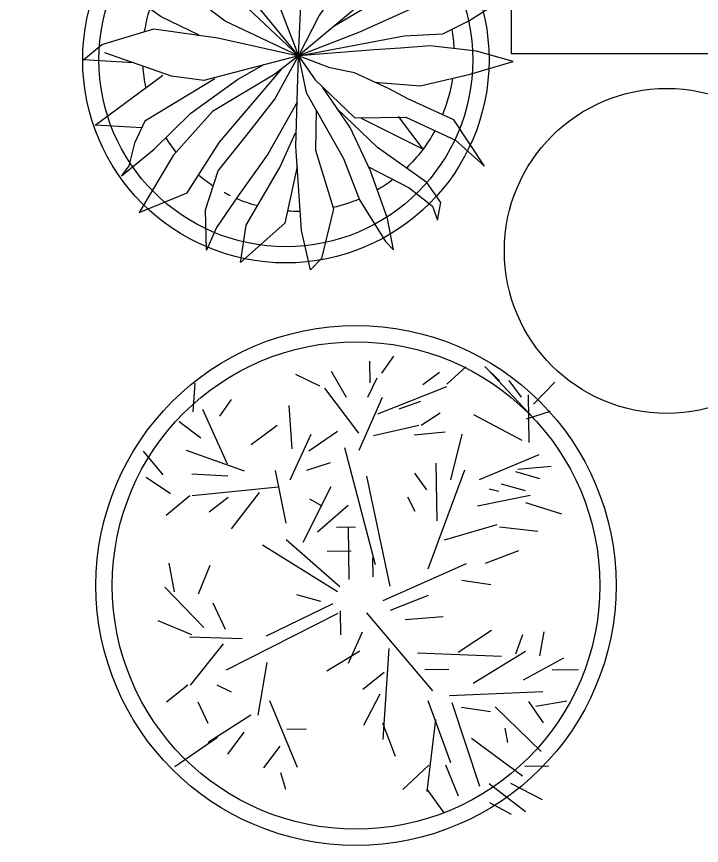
# Model space of a CAD drawing. Header units: millimetres. Extents: x 24870 to 27223, y 1839 to 3696.
# Drawn here: x 25615.5 to 25699.7, y 3101 to 3203.1 of the extents above; entities that cross this region are included whole.
import ezdxf

# ---------------------------------------------------------------- set-up
doc = ezdxf.new("R2010")
doc.units = ezdxf.units.MM
doc.layers.add('2-tef-aksesuar', color=30, linetype='Continuous')
doc.layers.add('2-tef-hareketli', color=251, linetype='Continuous')

# ---------------------------------------------------------------- blocks, each defined once
blk = doc.blocks.new('TREEI')
at = {"color": 63, "true_color": 0xafc95e}
for p, q in [((0.00559, 0.14421), (0.00851, 0.15172)), ((0.00851, 0.15172), (0.01319, 0.12981)), ((-0.04055, 0.13731), (-0.05106, 0.14169)), ((-0.05106, 0.14169), (-0.04581, 0.11354)), ((0.00034, 0.10977), (0.00559, 0.14421)), ((0.04591, 0.13419), (0.04532, 0.14482)), ((0.04532, 0.14482), (0.05233, 0.13419)), ((-0.01894, 0.10852), (-0.04055, 0.13731)), ((0.01319, 0.12981), (0.01553, 0.09413)), ((0.03597, 0.11604), (0.04591, 0.13419)), ((0.05233, 0.13419), (0.04883, 0.11729)), ((-0.05458, 0.10414), (-0.09429, 0.11729)), ((-0.09429, 0.11729), (-0.08028, 0.09476)), ((0.04883, 0.11729), (0.02663, 0.08099)), ((0.07919, 0.09788), (0.09088, 0.12292)), ((0.09088, 0.12292), (0.08387, 0.08412)), ((-0.04581, 0.11354), (-0.02595, 0.0572)), ((0.01542, 0.09104), (0.03597, 0.11604)), ((-0.01426, 0.06534), (-0.01894, 0.10852)), ((0.0015, 0.07849), (0.00034, 0.10977)), ((-0.10013, 0.08787), (-0.11299, 0.09976)), ((-0.11299, 0.09976), (-0.10247, 0.07347)), ((-0.03079, 0.07092), (-0.05458, 0.10414)), ((-0.08028, 0.09476), (-0.04231, 0.06659)), ((0.01553, 0.09413), (0.01436, 0.06033)), ((0.02429, 0.0572), (0.05583, 0.09476)), ((0.05583, 0.09476), (0.04883, 0.06659)), ((0.05349, 0.06909), (0.07919, 0.09788)), ((-0.07735, 0.07347), (-0.10013, 0.08787)), ((0.08387, 0.08412), (0.05992, 0.05783)), ((-0.00433, 0.02528), (0.0015, 0.07849)), ((0.02663, 0.08099), (0.01121, 0.04429)), ((-0.10247, 0.07347), (-0.0832, 0.05157)), ((-0.0464, 0.0547), (-0.07735, 0.07347)), ((-0.04231, 0.06659), (-0.02244, 0.04844)), ((-0.00275, 0.03967), (-0.01426, 0.06534)), ((0.0202, 0.05533), (0.05349, 0.06909)), ((0.01436, 0.06033), (0.00799, 0.02665)), ((0.07161, 0.05282), (0.10724, 0.05908)), ((0.10724, 0.05908), (0.13879, 0.06283)), ((0.13879, 0.06283), (0.11775, 0.04594)), ((-0.14628, 0.05658), (-0.10948, 0.0572)), ((-0.10831, 0.02905), (-0.14628, 0.05658)), ((-0.10948, 0.0572), (-0.07443, 0.03343)), ((-0.01285, 0.02893), (-0.0464, 0.0547)), ((-0.02595, 0.0572), (0.00087, -0.00068)), ((0.00502, 0.01965), (0.0202, 0.05533)), ((0.04301, 0.03757), (0.07161, 0.05282)), ((0.05992, 0.05783), (0.05057, 0.04594)), ((-0.0832, 0.05157), (-0.05282, 0.03529)), ((0.05057, 0.04594), (0.03247, 0.02591)), ((0.11775, 0.04594), (0.08913, 0.02966)), ((-0.05282, 0.03529), (-0.02653, 0.0209)), ((-0.07443, 0.03343), (-0.01285, 0.00289)), ((0.08913, 0.02966), (0.06927, 0.02278)), ((-0.13986, 0.0234), (-0.14744, 0.02778)), ((-0.14744, 0.02778), (-0.11882, 0.01965)), ((-0.07034, 0.01152), (-0.10831, 0.02905)), ((0.00087, -0.00068), (-0.00433, 0.02528)), ((0.03247, 0.02591), (0.01786, 0.0159)), ((0.07511, 0.0159), (0.10081, 0.02528)), ((0.10081, 0.02528), (0.12125, 0.02403)), ((0.12125, 0.02403), (0.14521, 0.02028)), ((-0.12992, 0.01026), (-0.13986, 0.0234)), ((-0.11882, 0.01965), (-0.08494, 0.00651)), ((-0.02653, 0.0209), (0.00087, -0.00068)), ((0.00087, -0.00068), (0.00502, 0.01965)), ((0.06927, 0.02278), (0.05174, 0.01652)), ((0.14521, 0.02028), (0.1528, 0.01652)), ((0.05174, 0.01652), (0.00087, -0.00068)), ((0.01786, 0.0159), (0.00087, -0.00068)), ((0.00087, -0.00068), (0.07511, 0.0159)), ((0.1528, 0.01652), (0.13703, 0.01026)), ((-0.11708, -0.00101), (-0.12992, 0.01026)), ((-0.08494, 0.00651), (-0.04522, -0.00225)), ((-0.01952, 0.00463), (-0.07034, 0.01152)), ((0.13703, 0.01026), (0.11191, -0.00037)), ((-0.12094, 0.00238), (-0.15037, -0.01227)), ((0.00087, -0.00068), (-0.01952, 0.00463)), ((0.04707, 0.00088), (0.00087, -0.00068)), ((0.08328, 0.00024), (0.04707, 0.00088)), ((0.11191, -0.00037), (0.08328, 0.00024)), ((-0.05983, -0.00914), (-0.11708, -0.00101)), ((-0.0464, -0.0348), (0.00087, -0.00068)), ((-0.04522, -0.00225), (-0.02405, -0.00464)), ((0.00087, -0.00068), (-0.03704, -0.04357)), ((-0.0353, -0.08425), (0.00087, -0.00068)), ((0.00087, -0.00068), (-0.03413, -0.006)), ((0.00087, -0.00068), (-0.01193, -0.04482)), ((0.00267, -0.04357), (0.00087, -0.00068)), ((0.00087, -0.00068), (0.0272, -0.05483)), ((0.02546, -0.02103), (0.00087, -0.00068)), ((0.08154, -0.02478), (0.00087, -0.00068)), ((0.09966, -0.00011), (0.13644, -0.0129)), ((-0.06742, -0.01102), (-0.08729, -0.02291)), ((-0.03413, -0.006), (-0.06742, -0.01102)), ((0.10315, -0.01915), (0.03154, -0.00985)), ((0.1528, -0.00852), (0.1347, -0.02353)), ((0.13644, -0.0129), (0.1528, -0.00852)), ((-0.15037, -0.01227), (-0.09254, -0.02604)), ((-0.08729, -0.02291), (-0.12399, -0.05676)), ((0.04999, -0.03667), (0.02546, -0.02103)), ((0.1347, -0.02353), (0.10315, -0.01915)), ((0.03329, -0.02602), (0.07862, -0.04169)), ((0.11366, -0.04105), (0.08154, -0.02478)), ((-0.08553, -0.05858), (-0.0464, -0.0348)), ((0.07453, -0.06109), (0.04999, -0.03667)), ((-0.10831, -0.0423), (-0.13986, -0.05796)), ((-0.05783, -0.04175), (-0.07735, -0.06421)), ((-0.03704, -0.04357), (-0.05924, -0.08237)), ((-0.01193, -0.04482), (-0.01602, -0.088)), ((0.01144, -0.07424), (0.00267, -0.04357)), ((0.07862, -0.04169), (0.10782, -0.0517)), ((0.14112, -0.05796), (0.11366, -0.04105)), ((0.10782, -0.0517), (0.14112, -0.05796)), ((-0.13986, -0.05796), (-0.1235, -0.06296)), ((0.03305, -0.08112), (0.02604, -0.05358)), ((0.0272, -0.05483), (0.05466, -0.07798)), ((-0.1235, -0.06296), (-0.08553, -0.05858)), ((-0.07735, -0.06421), (-0.0902, -0.0855)), ((0.0979, -0.08988), (0.07453, -0.06109)), ((0.0126, -0.1124), (0.01144, -0.07424)), ((0.03013, -0.11991), (0.03247, -0.08112)), ((0.03247, -0.08112), (0.06284, -0.11741)), ((0.05466, -0.07798), (0.07919, -0.09113)), ((0.07453, -0.11178), (0.06167, -0.08173)), ((-0.0902, -0.0855), (-0.09956, -0.11367)), ((-0.05924, -0.08237), (-0.06509, -0.13807)), ((-0.05223, -0.12116), (-0.0353, -0.08425)), ((-0.08028, -0.10802), (-0.06041, -0.088)), ((-0.01602, -0.088), (-0.00901, -0.11678)), ((0.07919, -0.09113), (0.10841, -0.10615)), ((0.10841, -0.10615), (0.0979, -0.08988)), ((0.0126, -0.09488), (0.03013, -0.11991)), ((-0.09956, -0.11367), (-0.08028, -0.10802)), ((-0.00901, -0.11678), (0.00502, -0.15308)), ((0.00502, -0.15308), (0.0126, -0.1124)), ((0.08212, -0.12743), (0.07453, -0.11178)), ((-0.06509, -0.13807), (-0.05223, -0.12116)), ((0.06284, -0.11741), (0.08212, -0.12743))]:
    blk.add_line(p, q, dxfattribs=at)
for start, end in [(90.26694, 100.31757), (75.87441, 82.83327), (112.56981, 117.26763), (52.00082, 69.36215), (128.51718, 136.77768), (31.54263, 45.45159), (139.0957, 141.76888), (146.4111, 153.18376), (13.42177, 20.6016), (165.04456, 171.57618), (358.27758, 0.23223), (191.5019, 199.43385), (340.95047, 349.92284), (319.07733, 333.98884), (212.29392, 220.80518), (305.77737, 308.95869), (246.38528, 263.99533), (285.86536, 295.50801), (276.08792, 281.18452)]:
    blk.add_arc((0.00087, -0.00068), 0.11, start, end, dxfattribs=at)
blk = doc.blocks.new('B5')
at = {"color": 63, "true_color": 0xafc95e}
for p, q in [((502654.45, 4058123.78), (502661.45, 4058133.78)), ((502680.45, 4058129.78), (502689.45, 4058134.78)), ((502680.45, 4058121.78), (502695.45, 4058133.78)), ((502689.45, 4058121.78), (502702.45, 4058128.78)), ((502658.45, 4058094.78), (502654.45, 4058124.78)), ((502662.45, 4058113.78), (502667.45, 4058126.78)), ((502593.45, 4058115.78), (502595.45, 4058122.78)), ((502655.45, 4058113.78), (502644.45, 4058123.78)), ((502665.45, 4058087.78), (502676.45, 4058122.78)), ((502673.45, 4058102.78), (502694.45, 4058118.78)), ((502695.45, 4058114.78), (502705.45, 4058114.78)), ((502567.45, 4058100.78), (502549.45, 4058112.78)), ((502593.45, 4058104.78), (502586.45, 4058113.78)), ((502589.45, 4058085.78), (502600.45, 4058113.78)), ((502655.45, 4058086.78), (502664.45, 4058112.78)), ((502578.45, 4058098.78), (502571.45, 4058107.78)), ((502636.45, 4058095.78), (502641.45, 4058109.78)), ((502683.45, 4058089.78), (502702.45, 4058108.78)), ((502687.45, 4058098.78), (502688.45, 4058104.78)), ((502581.45, 4058091.78), (502563.45, 4058102.78)), ((502639.45, 4058064.78), (502636.45, 4058102.78)), ((502596.45, 4058097.78), (502604.45, 4058097.78)), ((502559.45, 4058085.78), (502563.45, 4058094.78)), ((502635.45, 4058083.78), (502628.45, 4058096.78)), ((502697.45, 4058087.78), (502703.45, 4058096.78)), ((502588.45, 4058069.78), (502584.45, 4058091.78)), ((502669.45, 4058089.78), (502681.45, 4058091.78)), ((502700.45, 4058089.78), (502713.45, 4058087.78)), ((502555.45, 4058078.78), (502546.45, 4058085.78)), ((502664.45, 4058084.78), (502703.45, 4058083.78)), ((502567.45, 4058078.78), (502573.45, 4058081.78)), ((502637.45, 4058074.78), (502628.45, 4058081.78)), ((502630.45, 4058049.78), (502657.45, 4058082.78)), ((502674.45, 4058079.78), (502696.45, 4058066.78)), ((502570.45, 4058061.78), (502556.45, 4058078.78)), ((502695.45, 4058078.78), (502712.45, 4058069.78)), ((502618.45, 4058049.78), (502571.45, 4058072.78)), ((502627.45, 4058065.78), (502613.45, 4058073.78)), ((502654.45, 4058073.78), (502664.45, 4058073.78)), ((502707.45, 4058074.78), (502718.45, 4058074.78)), ((502628.45, 4058057.78), (502622.45, 4058070.78)), ((502651.45, 4058066.78), (502686.45, 4058068.78)), ((502668.45, 4058066.78), (502682.45, 4058057.78)), ((502692.45, 4058067.78), (502695.45, 4058059.78)), ((502702.45, 4058068.78), (502704.45, 4058058.78)), ((502578.45, 4058059.78), (502556.45, 4058058.78)), ((502557.45, 4058057.78), (502543.45, 4058051.78)), ((502571.45, 4058055.78), (502566.45, 4058044.78)), ((502616.45, 4058045.78), (502588.45, 4058058.78)), ((502619.45, 4058048.78), (502619.45, 4058058.78)), ((502562.45, 4058054.78), (502546.45, 4058037.78)), ((502646.45, 4058052.78), (502662.45, 4058051.78)), ((502640.45, 4058048.78), (502656.45, 4058042.78)), ((502611.45, 4058044.78), (502601.45, 4058041.78)), ((502637.45, 4058044.78), (502672.45, 4058029.78)), ((502550.45, 4058039.78), (502548.45, 4058027.78)), ((502560.45, 4058040.78), (502565.45, 4058028.78)), ((502618.45, 4058040.78), (502587.45, 4058020.78)), ((502619.45, 4058038.78), (502597.45, 4058018.78)), ((502640.45, 4058038.78), (502631.45, 4057992.78)), ((502670.45, 4058036.78), (502682.45, 4058038.78)), ((502623.45, 4058035.78), (502623.45, 4058013.78)), ((502633.45, 4058034.78), (502633.45, 4058026.78)), ((502656.45, 4058031.78), (502672.45, 4057990.78)), ((502634.45, 4058029.78), (502622.45, 4057980.78)), ((502680.45, 4058029.78), (502694.45, 4058024.78)), ((502614.45, 4058023.78), (502624.45, 4058023.78)), ((502604.45, 4058019.78), (502616.45, 4057996.78)), ((502663.45, 4058019.78), (502685.45, 4058013.78)), ((502623.45, 4058004.78), (502610.45, 4058015.78)), ((502686.45, 4058014.78), (502702.45, 4058016.78)), ((502586.45, 4057998.78), (502574.45, 4058013.78)), ((502597.45, 4058011.78), (502593.45, 4057989.78)), ((502618.45, 4058013.78), (502626.45, 4058013.78)), ((502660.45, 4058011.78), (502660.45, 4057987.78)), ((502557.45, 4057999.78), (502547.45, 4058007.78)), ((502651.45, 4058007.78), (502648.45, 4058001.78)), ((502697.45, 4058004.78), (502712.45, 4058009.78)), ((502573.45, 4058000.78), (502565.45, 4058006.78)), ((502607.45, 4058001.78), (502612.45, 4058004.78)), ((502677.45, 4058005.78), (502699.45, 4058001.78)), ((502549.45, 4057998.78), (502539.45, 4057991.78)), ((502594.45, 4057996.78), (502558.45, 4057999.78)), ((502656.45, 4057998.78), (502651.45, 4057991.78)), ((502682.45, 4057998.78), (502686.45, 4057999.78)), ((502687.45, 4057996.78), (502697.45, 4057999.78)), ((502599.45, 4057993.78), (502608.45, 4057974.78)), ((502666.45, 4057994.78), (502671.45, 4057975.78)), ((502678.45, 4057994.78), (502703.45, 4057984.78)), ((502693.45, 4057991.78), (502703.45, 4057994.78)), ((502546.45, 4057990.78), (502538.45, 4057980.78)), ((502580.45, 4057989.78), (502556.45, 4057980.78)), ((502573.45, 4057991.78), (502558.45, 4057990.78)), ((502606.45, 4057989.78), (502616.45, 4057986.78)), ((502694.45, 4057990.78), (502708.45, 4057989.78)), ((502573.45, 4057986.78), (502563.45, 4057963.78)), ((502600.45, 4057980.78), (502599.45, 4057962.78)), ((502607.45, 4057981.78), (502619.45, 4057973.78)), ((502628.45, 4057981.78), (502638.45, 4057959.78)), ((502699.45, 4057979.78), (502699.45, 4057959.78)), ((502562.45, 4057975.78), (502553.45, 4057968.78)), ((502583.45, 4057978.78), (502594.45, 4057970.78)), ((502634.45, 4057975.78), (502653.45, 4057971.78)), ((502651.45, 4057975.78), (502664.45, 4057974.78)), ((502696.45, 4057978.78), (502676.45, 4057967.78)), ((502628.45, 4057974.78), (502614.45, 4057955.78)), ((502654.45, 4057971.78), (502662.45, 4057966.78)), ((502701.45, 4057969.78), (502682.45, 4057948.78)), ((502698.45, 4057969.78), (502708.45, 4057966.78)), ((502570.45, 4057966.78), (502575.45, 4057959.78)), ((502636.45, 4057966.78), (502665.45, 4057955.78)), ((502559.45, 4057964.78), (502560.45, 4057952.78)), ((502645.45, 4057964.78), (502654.45, 4057961.78)), ((502701.45, 4057963.78), (502710.45, 4057954.78)), ((502623.45, 4057959.78), (502617.45, 4057948.78)), ((502632.45, 4057959.78), (502636.45, 4057951.78)), ((502696.45, 4057960.78), (502691.45, 4057953.78)), ((502612.45, 4057954.78), (502602.45, 4057949.78)), ((502633.45, 4057953.78), (502633.45, 4057944.78)), ((502655.45, 4057954.78), (502662.45, 4057949.78)), ((502665.45, 4057954.78), (502673.45, 4057947.78)), ((502687.45, 4057953.78), (502681.45, 4057947.78)), ((502638.45, 4057949.78), (502643.45, 4057942.78))]:
    blk.add_line(p, q, dxfattribs=at)

msp = doc.modelspace()

# ---------------------------------------------------------------- linework, layer by layer
for p, q in [((25676.382, 3198.496), (25676.382, 3388.496)), ((25751.382, 3198.496), (25676.382, 3198.496))]:
    msp.add_line(p, q)
msp.add_circle((25695.495, 3174.235), 20)
at = {"layer": '2-tef-hareketli'}
for centre, radius in [((25648.609, 3197.755), 25), ((25648.609, 3197.755), 23), ((25657.243, 3133.05), 32), ((25657.243, 3133.05), 30)]:
    msp.add_circle(centre, radius, dxfattribs=at)

# ---------------------------------------------------------------- block references
at = {"layer": '2-tef-aksesuar', "lineweight": 0, "xscale": -174.1824000000004, "yscale": 174.1824000000005, "zscale": 174.1824000000004, "rotation": 203.2467780166511}
msp.add_blockref('TREEI', (25650.061, 3198.079), dxfattribs=at)
at = {"layer": '2-tef-aksesuar', "xscale": -0.294912, "yscale": 0.2949119999999999, "zscale": 0.2949119999999999, "rotation": 180.8969833733786}
msp.add_blockref('B5', (-141290.054, 1197430.078), dxfattribs=at)

doc.saveas('drawing.dxf')
